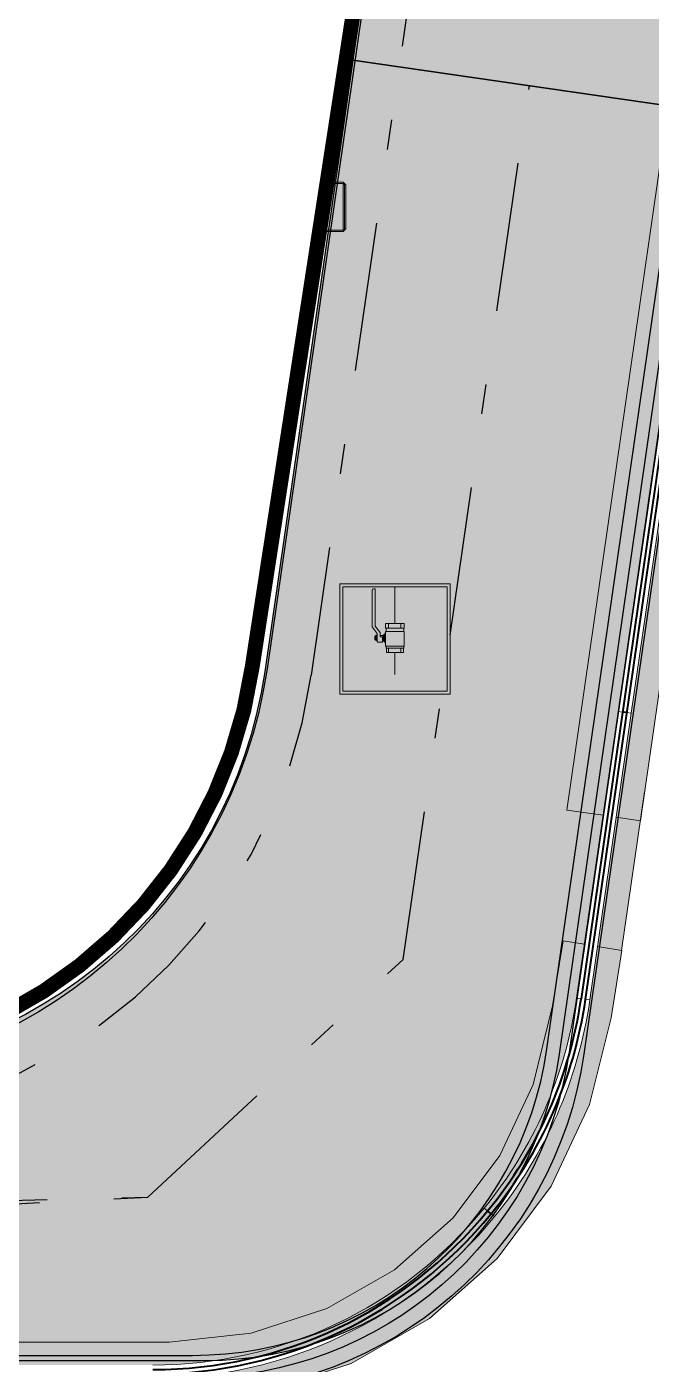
# Model space of a CAD drawing. Extents: x -14.2 to 52.3, y 3.7 to 90.9.
# Drawn here: x 40.882 to 42.98, y 5.949 to 10.439 of the extents above; entities that cross this region are included whole.
import ezdxf

# ---------------------------------------------------------------- set-up
doc = ezdxf.new("R2010")
doc.units = 0
for name, pattern in [('DASHDOT', [1, 0.5, -0.25, 0, -0.25]), ('limpo_PINI-PSG-PE-0102-LAZ-R00$0$DAA_Traço Ponto', [10, 4.999999999999999, -2.5, 0, -2.5]), ('limpo_PINI-PSG-PE-0102-LAZ-R00$0$DASHDOT', [1, 0.5, -0.25, 0, -0.25]), ('limpo_PINI-PSG-PE-0102-LAZ-R00$0$HIDDEN', [0.375, 0.25, -0.125])]:
    doc.linetypes.add(name, pattern=pattern)
for name, color, linetype in [('CONTROL', 15, 'DASHDOT'), ('FOR_CONTROL', 2, 'Continuous'), ('limpo_PINI-PSG-PE-0102-LAZ-R00$0$PA_EXTE_1', 1, 'Continuous'), ('limpo_PINI-PSG-PE-0102-LAZ-R00$0$PA_EXTE_3', 3, 'Continuous'), ('limpo_PINI-PSG-PE-0102-LAZ-R00$0$PA_PISO_1', 11, 'Continuous'), ('limpo_PINI-PSG-PE-0102-LAZ-R00$0$PA_PROJ_I', 2, 'limpo_PINI-PSG-PE-0102-LAZ-R00$0$DASHDOT'), ('limpo_PINI-PSG-PE-0102-LAZ-R00$0$PA_PROJ_S_AUX', 212, 'limpo_PINI-PSG-PE-0102-LAZ-R00$0$HIDDEN'), ('limpo_PINI-PSG-PE-0102-LAZ-R00$0$XR_ARQT', 7, 'Continuous'), ('XR_ARQT', 7, 'Continuous')]:
    doc.layers.add(name, color=color, linetype=linetype)
for name, color, linetype, lineweight in [('limpo_PINI-PSG-PE-0102-LAZ-R00$0$A-DETL', 1, 'Continuous', 5), ('limpo_PINI-PSG-PE-0102-LAZ-R00$0$A-FLOR-PATT', 8, 'Continuous', 5), ('limpo_PINI-PSG-PE-0102-LAZ-R00$0$A-GLAZ-CURT', 52, 'Continuous', 5), ('limpo_PINI-PSG-PE-0102-LAZ-R00$0$A-WALL', 1, 'Continuous', 5), ('limpo_PINI-PSG-PE-0102-LAZ-R00$0$AF', 6, 'Continuous', 5), ('limpo_PINI-PSG-PE-0102-LAZ-R00$0$PNIN-HID-PL-0009-LAZ-R00_dwg', 8, 'Continuous', 5), ('limpo_PINI-PSG-PE-0102-LAZ-R00$0$S-BEAM', 12, 'Continuous', 5), ('limpo_PINI-PSG-PE-0102-LAZ-R00$0$S-COLS', 52, 'Continuous', 5)]:
    doc.layers.add(name, color=color, linetype=linetype, lineweight=lineweight)
doc.layers.add('PA_VEGE_AUX2', color=6, linetype='Continuous', plot=False)
doc.layers.add('PA_VEGE_FOR_DIEN', color=7, linetype='Continuous', lineweight=0, true_color=0xf6e26f)
doc.layers.add('PA_VEGE_FOR_MOIR', color=7, linetype='Continuous', lineweight=0, true_color=0x62714b)

# ---------------------------------------------------------------- blocks, each defined once
blk = doc.blocks.new('limpo_PINI-PSG-PE-0102-LAZ-R00$0$PINI-EST-PE-1101-TQR-R20_rvt-1-5PPE_008_LAZER__P_A_0_09_')
at = {"layer": 'limpo_PINI-PSG-PE-0102-LAZ-R00$0$A-FLOR-PATT', "lineweight": 18}
h = blk.add_hatch(dxfattribs=at)
h.set_pattern_fill('FP_1', color=130, style=0, pattern_type=2)
h.set_pattern_definition([(0, (0, 0), (609.6, 152.4), [5.029, -452.171, 5.029, -452.171, -2438.4]), (0, (0, 0), (609.6, 152.4), [-914.4, 5.029, -909.3710000000001, 5.029, -452.171, -1066.8]), (0, (0, 0), (609.6, 152.4), [-2286, 5.029, -299.771, 5.029, -756.971]), (120, (228.6, 76.2), (-436.7822715367483, 451.7290861469939), [5.028999999999999, -452.1709999999999, 5.028999999999999, -452.1709999999999, -2438.4]), (120, (228.6, 76.2), (-436.7822715367483, 451.7290861469939), [-914.3999999999999, 5.028999999999999, -909.371, 5.028999999999999, -452.1709999999999, -1066.8]), (120, (228.6, 76.2), (-436.7822715367483, 451.7290861469939), [-2286, 5.028999999999999, -299.7709999999999, 5.028999999999999, -756.9709999999999]), (240, (304.8, 381), (-172.8177284632514, -604.1290861469938), [5.029, -452.171, 5.029, -452.171, -2438.4]), (240, (304.8, 381), (-172.8177284632514, -604.1290861469938), [-914.4, 5.029, -909.3710000000001, 5.029, -452.171, -1066.8]), (240, (304.8, 381), (-172.8177284632514, -604.1290861469938), [-2286, 5.029, -299.771, 5.029, -756.971])])
h.paths.add_polyline_path([(32958.09029293205, -18099.99999928922), (32958.09029293363, -18099.79324982434), (32600.29062342056, -18099.99999928922)])
h.paths.add_polyline_path([(28325.00000000004, -18099.99999928922), (28325.00000000004, -18099.79324982434), (22235.00000000003, -18099.99999928912)])
h.paths.add_polyline_path([(20070.00013457792, -16820), (20180.00013457792, -16820), (20180.00013457792, -13900.08349434707), (20080.00013457794, -13900.08349434707), (20080.00013457794, -13910.08349434705), (20076.29422980346, -13914.91312347851), (20070.00013457792, -13915.08349434707), (20070.00013457792, -16740.00000000001)])
h.paths.add_polyline_path([(13683.25571504194, -15697.76372205383), (13683.10422709694, -15697.68752294682), (13683.24590058466, -15697.7591454383)])
h.paths.add_polyline_path([(15195.00000000003, -13820.08349434705), (15195.00000000003, -13820.00000000002), (15176.63945298668, -13820.08349434705)])
at = {"layer": 'limpo_PINI-PSG-PE-0102-LAZ-R00$0$S-BEAM'}
h = blk.add_hatch(color=10, dxfattribs=at)
h.paths.add_polyline_path([(34540.85843069428, -16350.11822983358), (36081.54656965498, -5683.769506305176), (36000.73060687018, -5672.096151455555), (34460.04394465887, -16338.44507688141), (34510.44530954557, -16345.72524248271)])
h.paths.add_polyline_path([(34415.50616465629, -16332.01186987082), (35956.19282597788, -5665.662950604432), (35834.11445358671, -5648.029501576764), (34293.4263195688, -16314.37819088584), (34356.58304089435, -16323.50078887735)])
h = blk.add_hatch(color=10, dxfattribs=at)
h.paths.add_polyline_path([(34442.31829425105, -17011.84192802714), (34479.06940224864, -16785.52797250098), (34397.38172946637, -16772.26271681883), (34371.42896785845, -16951.93663603812), (34363.08804770152, -16995.62019165462), (34371.42896785845, -16997.32792593265)])
h.paths.add_polyline_path([(34333.73607779953, -16989.61061906713), (34342.05810552826, -16945.50343518704), (34341.32766302137, -16949.79223575444), (34333.72518318216, -16989.60838848452)])
h.paths.add_polyline_path([(34319.0437509225, -16986.60248689946), (34326.89118696617, -16945.50343518697), (34352.95675444238, -16765.04854811633), (34281.65541636367, -16753.46992862727), (34246.21833484424, -16971.69208648689), (34317.12057708832, -16986.20873299493)])
h = blk.add_hatch(color=50, dxfattribs=at)
h.paths.add_polyline_path([(34370.31190866099, -17302.41245682607), (34442.31829425105, -17011.84192802714), (34363.08804770152, -16995.62019165462), (34346.2929444699, -17083.58049007466), (34309.37074296332, -17212.41633529364), (34286.08081046149, -17272.54564363481), (34346.2929444699, -17293.89576961817)])
h.paths.add_polyline_path([(34257.83336730768, -17262.52961480649), (34283.00453773988, -17195.67435247109), (34317.7848498634, -17073.15132435962), (34316.11347423008, -17080.10410150298), (34279.0832864906, -17207.63637020363), (34257.82288265926, -17262.52589714114)])
h.paths.add_polyline_path([(34243.69391875813, -17257.51602389431), (34267.40509791036, -17195.67435247109), (34302.51815146653, -17073.15132435962), (34319.0437509225, -16986.60248689948), (34246.21833484424, -16971.69208648689), (34180.9053728577, -17235.25234918217), (34233.51784695293, -17253.90777418459)])
h = blk.add_hatch(color=50, dxfattribs=at)
h.paths.add_polyline_path([(34241.59084411394, -17576.84016330443), (34370.31190866099, -17302.41245682607), (34286.08081046149, -17272.54564363481), (34260.96412048202, -17337.39122428072), (34201.46869385061, -17457.48376437928), (34158.73414980695, -17527.12216086549), (34205.00680062051, -17554.88797731819)])
h.paths.add_polyline_path([(34133.04446420634, -17511.70711369241), (34178.82510106236, -17435.70500427892), (34235.86079595114, -17319.25779630899), (34230.51092450029, -17331.35123370081), (34170.75794730141, -17450.22956478431), (34133.03492892488, -17511.70139206484)])
h.paths.add_polyline_path([(34120.18531848382, -17503.9910076645), (34162.08994820665, -17435.70500427892), (34219.77942927287, -17319.25779630899), (34243.69391875813, -17257.51602389432), (34180.9053728577, -17235.25234918217), (34069.20218804717, -17473.39867683841), (34118.96293182024, -17503.25751686294)])
h = blk.add_hatch(color=50, dxfattribs=at)
h.paths.add_polyline_path([(34059.86157666, -17819.74048103378), (34241.59084411394, -17576.84016330443), (34158.73414980695, -17527.12216086549), (34131.37070628444, -17571.71246531102), (34051.24305342941, -17679.14376068312), (33986.14066460117, -17751.8475335122), (34051.24305342941, -17811.80329022772)])
h.paths.add_polyline_path([(33964.10075085466, -17731.54997254094), (34028.04414952277, -17660.13902248152), (34107.52695154556, -17553.28936766938), (34106.532071198, -17554.88797731819), (34028.02424423366, -17660.14607388314), (33964.09257026482, -17731.54243866293)])
h.paths.add_polyline_path([(33953.06852309663, -17721.38989123829), (34016.42431087243, -17650.63665338068), (34094.11974015132, -17546.46636616383), (34120.18531848382, -17503.9910076645), (34069.20218804715, -17473.39867683841), (33911.97694465187, -17683.54678402467), (33953.06187726026, -17721.38377078472)])
h = blk.add_hatch(color=50, dxfattribs=at)
h.paths.add_polyline_path([(33832.70169888635, -18020.82587000046), (34059.86157666, -17819.74048103378), (33986.14066460117, -17751.8475335122), (33963.77515825182, -17776.82444637359), (33868.01844975245, -17866.39454083111), (33774.38792308023, -17939.59639523227), (33824.1461651531, -18008.90824844523)])
h.paths.add_polyline_path([(33756.90163471318, -17915.23847979865), (33848.5295333983, -17843.60055097171), (33942.42459503635, -17755.75704599532), (33942.32436198178, -17755.85080322974), (33848.50291414086, -17843.60900831406), (33756.89514429972, -17915.22943883244)])
h.paths.add_polyline_path([(33748.14875490946, -17903.04596063251), (33838.76137267433, -17832.20355604202), (33931.61144762482, -17745.35230442708), (33953.05392137616, -17721.37644384848), (33911.97694465187, -17683.54678402467), (33715.45787148193, -17857.50846535259), (33747.31406297167, -17901.88325787898)])
h = blk.add_hatch(color=50, dxfattribs=at)
h.paths.add_polyline_path([(33569.3987014934, -18171.81983676262), (33832.70169888635, -18020.82587000046), (33774.38792308023, -17939.59639523227), (33764.72198773847, -17947.15337922765), (33647.09989719008, -18022.48668617815), (33530.15673707364, -18083.41724267195), (33551.10948225687, -18130.61867753656)])
h.paths.add_polyline_path([(33517.99911191485, -18056.02907243354), (33532.3781533587, -18049.28499648098), (33647.10553238932, -17987.68534213373), (33747.32503112225, -17922.7251341623), (33747.29361789246, -17922.73419786867), (33631.91206762689, -17996.61527660772), (33517.99459934979, -18056.0189067228)])
h.paths.add_polyline_path([(33511.91353048786, -18042.31973874825), (33525.95692047523, -18035.71631899399), (33639.51161760774, -17974.73638566941), (33738.60040859757, -17910.51101162966), (33748.14875490946, -17903.04596063251), (33715.45787148193, -17857.50846535259), (33487.82247638149, -17988.04845776443), (33510.49134928597, -18039.11591066846)])
h = blk.add_hatch(color=50, dxfattribs=at)
h.paths.add_polyline_path([(33275.72624421824, -18267.4684644363), (33569.3987014934, -18171.81983676262), (33530.15673707364, -18083.41724267195), (33412.73271988354, -18132.28188684048), (33285.18195992382, -18172.34390234439), (33256.79273805879, -18178.72761102893), (33261.19066838155, -18199.34059664192)])
h.paths.add_polyline_path([(33250.54097968735, -18149.42578132536), (33289.11378455532, -18140.37828613227), (33412.73657738967, -18100.30184437579), (33402.33607849754, -18104.14099403498), (33281.24429559835, -18142.51031883175), (33250.53865921224, -18149.41490531862)])
h.paths.add_polyline_path([(33247.411619789, -18134.75855246346), (33289.11378455532, -18124.63295498715), (33407.53825669669, -18086.2193343053), (33511.91353048786, -18042.31973874825), (33487.82247638149, -17988.04845776443), (33233.76447210264, -18070.79472441896), (33245.78845219773, -18127.1508079676)])
h = blk.add_hatch(color=50, dxfattribs=at)
h.paths.add_polyline_path([(32968.65486045189, -18299.99999928924), (33275.72624421824, -18267.46846443629), (33256.79273805879, -18178.72761102893), (33157.20281811291, -18200.39803683793), (33032.50832605497, -18216.80775523643), (32964.41961829573, -18219.82175917006), (32967.59767550982, -18279.98621376995)])
h.paths.add_polyline_path([(32962.83921651013, -18189.90284800093), (33033.83272074243, -18186.6420854873), (33162.48359532062, -18169.22670056128), (33157.20281811291, -18170.16151067898), (33031.18196432664, -18186.86646775424), (32962.83862990989, -18189.89174295108)])
h.paths.add_polyline_path([(32962.04813571696, -18174.9267348416), (33033.83272074243, -18171.5126036324), (33162.48359532062, -18153.85579189952), (33247.411619789, -18134.75855246346), (33233.76447210264, -18070.79472441896), (32958.09029293363, -18099.99999928925), (32961.88648372562, -18171.86646775425)])
h = blk.add_hatch(color=50, dxfattribs=at)
h.paths.add_polyline_path([(32600.29062342056, -18299.99999928923), (32968.65486045188, -18299.99999928923), (32964.41961829572, -18219.82175917006), (32904.16753625723, -18222.48886827302), (-4552.474698232508, -18222.48886827289), (-4561.304194712944, -18299.99999928912), (31654.16753595244, -18299.99999928923)])
h.paths.add_polyline_path([(32600.29062342056, -18192.49999928922), (32904.41899462498, -18192.48886827301), (32904.16753625723, -18192.48886827301), (31654.16753595244, -18192.49999928922)])
h.paths.add_polyline_path([(32904.16753625723, -18177.488868273), (32962.04813571696, -18174.9267348416), (32958.09029293362, -18099.99999928922), (8741.86168948919, -18099.99999928915), (8741.86168948919, -18148.34133250094), (-2878.13831051082, -18148.34133250094), (-2878.13831051082, -18099.99999928912), (-4538.521669507401, -18099.99999928912), (-4547.348630061261, -18177.48886827289), (32600.29062342056, -18177.488868273)])
at = {"layer": 'limpo_PINI-PSG-PE-0102-LAZ-R00$0$S-COLS'}
h = blk.add_hatch(color=10, dxfattribs=at)
h.paths.add_polyline_path([(34271.4344200233, -16816.41099999206), (34281.65541636368, -16753.46992862727), (34352.95675444238, -16765.04854811633), (34415.50616475891, -16332.01186916051), (34342.91730535394, -16321.52685785342), (34280.52585982477, -16753.46992862727)])
h.paths.add_polyline_path([(34477.99154251038, -16785.35293893067), (34540.85844438332, -16350.11822983358), (34460.04394482444, -16338.4450757353), (34397.38172946637, -16772.26271681884)])
at = {"layer": 'limpo_PINI-PSG-PE-0102-LAZ-R00$0$S-BEAM', "color": 55, "lineweight": 18}
for p, q in [((35834.11445358667, -5648.029501576758), (34293.42631956875, -16314.37819088583)), ((34540.85843069424, -16350.11822983357), (36081.54656965493, -5683.769506305174)), ((34415.50616465626, -16332.0118698708), (34293.42631956876, -16314.37819088583)), ((34540.85843069424, -16350.11822983357), (34460.04394465884, -16338.44507688139)), ((34281.65541636362, -16753.46992862725), (34246.2183348442, -16971.69208648686)), ((34281.65541636362, -16753.46992862725), (34352.95675444235, -16765.04854811631)), ((34397.38172946632, -16772.26271681882), (34479.06940224858, -16785.52797250096)), ((34442.31829425101, -17011.84192802712), (34479.06940224859, -16785.52797250096)), ((34246.2183348442, -16971.69208648687), (34180.90537285765, -17235.25234918215)), ((34370.31190866095, -17302.41245682605), (34442.31829425101, -17011.84192802713)), ((34180.90537285766, -17235.25234918215), (34069.20218804712, -17473.39867683839)), ((34241.5908441139, -17576.8401633044), (34370.31190866095, -17302.41245682605)), ((34069.20218804712, -17473.39867683839), (33911.97694465183, -17683.54678402466)), ((34059.86157665997, -17819.74048103376), (34241.5908441139, -17576.84016330441)), ((33911.97694465183, -17683.54678402466), (33715.45787148189, -17857.50846535257)), ((33832.70169888631, -18020.82587000044), (34059.86157665996, -17819.74048103376)), ((33715.45787148189, -17857.50846535257), (33487.82247638146, -17988.0484577644)), ((33487.82247638146, -17988.0484577644), (33233.76447210261, -18070.79472441893)), ((33569.39870149336, -18171.8198367626), (33832.70169888631, -18020.82587000044)), ((33233.76447210261, -18070.79472441893), (32958.09029293359, -18099.99999928922)), ((32958.09029293359, -18099.9999992892), (8741.861689489173, -18099.99999928914)), ((33275.72624421819, -18267.46846443627), (33569.39870149336, -18171.8198367626))]:
    blk.add_line(p, q, dxfattribs=at)
at = {"layer": 'limpo_PINI-PSG-PE-0102-LAZ-R00$0$S-COLS', "lineweight": 18}
blk.add_line((34554.86343189016, -16253.16010907567), (34477.99154251034, -16785.35293893065), dxfattribs=at)
blk.add_line((34554.86343189016, -16253.16010907567), (34477.99154251034, -16785.35293893065), dxfattribs=at)
blk = doc.blocks.new('limpo_PINI-PSG-PE-0102-LAZ-R00$0$Parede básica _ DAA_GDC_VID_INFTY - ___-2044032-5PPE_008_LAZER__P_A_0_09_')
at = {"layer": 'limpo_PINI-PSG-PE-0102-LAZ-R00$0$A-WALL'}
for p, q in [((34326.89118696613, -16945.50343518699), (34465.90752865325, -15983.07749671428)), ((34465.90752865325, -15983.07749671428), (34480.75345561735, -15985.22189699798)), ((34371.42896785842, -16951.9366360381), (34510.44530954554, -15989.51069756538)), ((34495.61039926502, -15987.36788857196), (34510.44530954554, -15989.51069756538)), ((34341.73711393023, -16947.6478354707), (34326.89118696613, -16945.50343518699)), ((34371.42896785842, -16951.9366360381), (34356.59405757791, -16949.79382704469))]:
    blk.add_line(p, q, dxfattribs=at)
blk = doc.blocks.new('limpo_PINI-PSG-PE-0102-LAZ-R00$0$Parede básica _ DAA_GDC_VID_INFTY - ___-2044033-5PPE_008_LAZER__P_A_0_09_')
at = {"layer": 'limpo_PINI-PSG-PE-0102-LAZ-R00$0$A-WALL'}
for p, q in [((34465.90752865325, -15983.07749671428), (34644.60755229506, -14745.916916373)), ((34510.44530954554, -15989.51069756539), (34689.14533318735, -14752.3501172241)), ((34644.60755229506, -14745.916916373), (34659.45347925916, -14748.0613166567)), ((34674.31042290683, -14750.20730823069), (34689.14533318735, -14752.3501172241)), ((34480.75345561735, -15985.22189699798), (34465.90752865325, -15983.07749671428)), ((34510.44530954554, -15989.51069756539), (34495.61039926502, -15987.36788857197))]:
    blk.add_line(p, q, dxfattribs=at)
blk = doc.blocks.new('limpo_PINI-PSG-PE-0102-LAZ-R00$0$Parede básica _ DAA_GDC_VID_INFTY - ___-2045044-5PPE_008_LAZER__P_A_0_09_')
at = {"layer": 'limpo_PINI-PSG-PE-0102-LAZ-R00$0$A-WALL'}
for p, q in [((34016.42431087238, -17650.6366533807), (34028.03055839138, -17660.1390224815)), ((34039.64541853232, -17669.64844298392), (34051.24305342937, -17679.14376068309))]:
    blk.add_line(p, q, dxfattribs=at)
for radius, start, end in [(1437.488868983791, 269.9999999999993, 320.6918253576822), (1482.488868983789, 269.9999999999994, 320.6918253576821)]:
    blk.add_arc((32904.16753625721, -16739.9999992892), radius, start, end, dxfattribs=at)
blk = doc.blocks.new('limpo_PINI-PSG-PE-0102-LAZ-R00$0$Parede básica _ DAA_GDC_VID_INFTY - ___-2045043-5PPE_008_LAZER__P_A_0_09_')
at = {"layer": 'limpo_PINI-PSG-PE-0102-LAZ-R00$0$A-WALL'}
for p, q in [((34028.03055839138, -17660.1390224815), (34016.42431087238, -17650.6366533807)), ((34051.24305342937, -17679.14376068309), (34039.64541853232, -17669.64844298393))]:
    blk.add_line(p, q, dxfattribs=at)
for radius, start in [(1437.488868983789, 320.6918253576821), (1482.488868983788, 320.691825357682)]:
    blk.add_arc((32904.16753625721, -16739.9999992892), radius, start, 351.7808338066145, dxfattribs=at)
blk = doc.blocks.new('limpo_PINI-PSG-PE-0102-LAZ-R00$0$PNIN-HID-PL-0009-LAZ-R00_dwg-3604853-5PPE_008_LAZER__P_A_0_09_')
at = {"color": 9, "lineweight": 5}
for p, q in [((51512.476435431, 4138.085606874312), (51577.976435431, 4138.085606874312)), ((51577.976435431, 3981.785606874312), (51577.976435431, 4138.085606874311)), ((51582.476435431, 3986.285606874312), (51582.476435431, 4133.585606874311)), ((51512.476435431, 3981.785606874312), (51577.976435431, 3981.785606874312)), ((51751.73066714479, 2661.311041794625), (51751.73066714479, 2784.733070272985)), ((51730.00983745281, 2645.367057565123), (51730.00983745281, 2661.311042190937)), ((51771.94421159545, 2645.367057550377), (51771.94421159545, 2661.311042176212)), ((51688.25134490645, 2613.348127872772), (51684.20769270823, 2617.394524160202)), ((51688.25134490633, 2612.987968249153), (51684.20769270525, 2608.941571968215)), ((51688.25134490327, 2604.306064746434), (51688.25134490327, 2622.065852815832)), ((51712.04199749549, 2621.720400777997), (51701.49822096739, 2621.720400777997)), ((51712.04199801444, 2604.582254651746), (51710.24877682255, 2604.582254651746)), ((51781.16423089258, 2645.367057158447), (51722.15797685095, 2645.367057158447)), ((51722.15797632224, 2634.803137249349), (51781.16423036387, 2634.803137249349)), ((51781.62238784395, 2584.999946175361), (51721.69981985698, 2584.999946175361)), ((51723.01868652971, 2579.060122573667), (51780.30352011705, 2579.060122573667)), ((51730.00983742429, 2564.376252162502), (51730.00983742429, 2579.060122571227)), ((51751.73066714479, 2490.826165170372), (51751.73066714479, 2563.811041794629)), ((51771.94421209172, 2563.811041787532), (51771.94421209172, 2579.060122167798))]:
    blk.add_line(p, q, dxfattribs=at)
at = {"color": 9, "lineweight": 5, "flags": 128}
for points in [[(51512.476435431, 4142.511061089102), (51512.476435431, 3977.360152659522), (51577.976435431, 3977.360152659522), (51586.90188964579, 3986.285606874312), (51586.90188964579, 4133.585606874311), (51577.976435431, 4142.511061089102)], [(51936.90133429332, 2424.756578657624), (51566.92484267797, 2424.756578657624), (51566.92484267797, 2794.733070272985), (51936.90133429332, 2794.733070272985)], [(51926.90133429333, 2434.756578657625), (51576.92484267797, 2434.756578657625), (51576.92484267797, 2784.733070272985), (51926.90133429333, 2784.733070272985)]]:
    blk.add_lwpolyline(points, close=True, dxfattribs=at)
for points in [[(51675.26987612889, 2773.187720795977), (51675.26987612889, 2649.836019273063), (51692.01689559199, 2627.829379014953), (51692.01689559199, 2601.285477212733)], [(51694.48216651805, 2598.82020641186), (51710.24877682052, 2598.82020641186), (51710.24877682052, 2617.315415681838), (51701.49822096583, 2617.315415681838), (51701.49822096583, 2631.011720608107), (51684.7200501493, 2653.048629364868), (51684.7200501493, 2777.912807824052), (51679.99496263697, 2777.912807824052)], [(51781.16423089258, 2645.367057158468), (51783.16110387175, 2645.367057158468), (51783.16110387175, 2661.311041783579), (51720.16110387731, 2661.311041783579), (51720.16110387731, 2645.367057179929), (51722.15797632595, 2645.367057179929), (51722.15797632595, 2634.803137249349), (51720.16110386798, 2634.803137249349), (51720.16110386798, 2584.999946197006), (51721.69981985689, 2584.999946197006), (51721.69981985689, 2579.060122185448), (51723.01868652971, 2579.060122185448), (51723.01868652971, 2563.811042193402), (51780.30352011168, 2563.811042193402), (51780.30352011168, 2579.060122553494), (51781.62238731694, 2579.060122553494), (51781.62238731694, 2584.999946564045), (51783.1611033255, 2584.999946564045), (51783.1611033255, 2634.803137227888), (51781.16423036387, 2634.803137227888), (51781.16423036387, 2645.36705754713)], [(51692.0168961087, 2604.306064356425), (51688.25134542826, 2604.306064356425), (51684.20769270504, 2608.352461033887), (51684.20769270504, 2618.019456533061), (51688.25134490952, 2622.065852815832), (51692.01689558996, 2622.065852815832)], [(51712.04199749612, 2623.525008790226), (51715.7811413832, 2623.525008790226), (51720.16110386243, 2619.04070950973), (51715.78114137935, 2612.598561234511), (51720.16110385816, 2606.9395527113), (51715.78114137564, 2602.063768611939), (51712.04199801356, 2602.063768611939), (51712.04199801356, 2623.525008790226)], [(51720.16110332864, 2594.055341210193), (51715.78114137564, 2602.063768611939), (51715.78114137564, 2623.525008400226), (51720.16110386683, 2631.533436185717)]]:
    blk.add_lwpolyline(points, dxfattribs=at)
at = {"color": 9, "lineweight": 5}
for centre, radius, start, end in [((51577.976435431, 4133.585606874311), 4.5, 0, 90), ((51577.976435431, 3986.285606874312), 4.5, 269.9999999999996, 0), ((51679.99496316029, 2773.187720794313), 4.72508703139655, 89.99999997992829, 179.9999999798235), ((51694.48216651892, 2601.285476823181), 2.465270411344856, 179.9999999798505, 269.9999999798501)]:
    blk.add_arc(centre, radius, start, end, dxfattribs=at)
at = {"layer": 'limpo_PINI-PSG-PE-0102-LAZ-R00$0$AF', "color": 9, "flags": 128}
blk.add_lwpolyline([(51926.90133429333, 2434.756578657624), (51576.92484267797, 2434.756578657624), (51576.92484267797, 2784.733070272985), (51926.90133429333, 2784.733070272985)], close=True, dxfattribs=at)
blk = doc.blocks.new('limpo_PINI-PSG-PE-0102-LAZ-R00$0$A$C745163c0')
at = {"layer": 'limpo_PINI-PSG-PE-0102-LAZ-R00$0$A-DETL', "color": 1, "linetype": 'limpo_PINI-PSG-PE-0102-LAZ-R00$0$DAA_Traço Ponto'}
blk.add_line((27557.60902878466, -13318.01777939381), (28582.35356916762, -6223.601755895515), dxfattribs=at)
at = {"layer": 'limpo_PINI-PSG-PE-0102-LAZ-R00$0$A-DETL', "linetype": 'limpo_PINI-PSG-PE-0102-LAZ-R00$0$DAA_Traço Ponto'}
blk.add_arc((26013.63265536165, -13094.99993635995), 1560, 270, 351.7808258827999, dxfattribs=at)
at = {"layer": 'limpo_PINI-PSG-PE-0102-LAZ-R00$0$A-WALL', "color": 170, "lineweight": 40}
for p, q in [((29694.26445593201, -7284.420522941702), (28661.74799603584, -14432.64936312091)), ((28676.59392299993, -14434.79376340462), (29709.11038289609, -7286.564923225405)), ((28815.61026468706, -13472.3678249319), (28800.76433772296, -13470.2234246482)), ((28359.64528395436, -15154.64837934385), (28348.03903643538, -15145.14601024304))]:
    blk.add_line(p, q, dxfattribs=at)
for radius, start, end in [(1452.499999999999, 320.6918253576129, 351.7808338065724), (1467.499999999995, 320.6918253576129, 351.7808338065724), (1452.499999999998, 270, 320.6918253576129), (1467.499999999998, 270, 320.6918253576129)]:
    blk.add_arc((27224.16740167925, -14224.99993564913), radius, start, end, dxfattribs=at)
at = {"lineweight": 5}
blk.add_blockref('limpo_PINI-PSG-PE-0102-LAZ-R00$0$PINI-EST-PE-1101-TQR-R20_rvt-1-5PPE_008_LAZER__P_A_0_09_', (-5680.000134577966, 2515.000063640069), dxfattribs=at)
at = {"layer": 'limpo_PINI-PSG-PE-0102-LAZ-R00$0$A-GLAZ-CURT'}
for name in ['limpo_PINI-PSG-PE-0102-LAZ-R00$0$Parede básica _ DAA_GDC_VID_INFTY - ___-2044033-5PPE_008_LAZER__P_A_0_09_', 'limpo_PINI-PSG-PE-0102-LAZ-R00$0$Parede básica _ DAA_GDC_VID_INFTY - ___-2044032-5PPE_008_LAZER__P_A_0_09_', 'limpo_PINI-PSG-PE-0102-LAZ-R00$0$Parede básica _ DAA_GDC_VID_INFTY - ___-2045043-5PPE_008_LAZER__P_A_0_09_', 'limpo_PINI-PSG-PE-0102-LAZ-R00$0$Parede básica _ DAA_GDC_VID_INFTY - ___-2045044-5PPE_008_LAZER__P_A_0_09_']:
    blk.add_blockref(name, (-5680.000134577966, 2515.000063640069), dxfattribs=at)
at = {"layer": 'limpo_PINI-PSG-PE-0102-LAZ-R00$0$PNIN-HID-PL-0009-LAZ-R00_dwg', "color": 9}
blk.add_blockref('limpo_PINI-PSG-PE-0102-LAZ-R00$0$PNIN-HID-PL-0009-LAZ-R00_dwg-3604853-5PPE_008_LAZER__P_A_0_09_', (-23714.89205015465, -15834.71684584265), dxfattribs=at)
blk = doc.blocks.new('limpo_PINI-PSG-PE-0102-LAZ-R00')
at = {"layer": 'limpo_PINI-PSG-PE-0102-LAZ-R00$0$XR_ARQT', "xscale": 0.001000000000038553, "yscale": 0.001000000000038553, "zscale": 0.001000000000038553}
blk.add_blockref('limpo_PINI-PSG-PE-0102-LAZ-R00$0$A$C745163c0', (14.12395706891857, 21.59203309899526), dxfattribs=at)
at = {"layer": 'limpo_PINI-PSG-PE-0102-LAZ-R00$0$PA_EXTE_1'}
for points in [[(-6.796646411555571, 42.73505335669978), (46.79427086478295, 42.73505335669959, -0.4568817190241308), (47.79389658616191, 41.58066354695629), (42.79501528275949, 6.972886600054039, -0.3727950415492017), (41.48362510372277, 5.837308875212324), (17.26084603031943, 5.837308875212321)], [(-6.796646411555571, 42.68505335669978), (46.79427086478295, 42.6850533566996, -0.4568817190241289), (47.74441016431147, 41.58781155733963), (42.74552886090905, 6.980034610437372, -0.3727950415492013), (41.48362510372277, 5.887308875212323), (17.26084603031943, 5.887308875212322)]]:
    blk.add_lwpolyline(points, format="xyb", dxfattribs=at)
at = {"layer": 'limpo_PINI-PSG-PE-0102-LAZ-R00$0$PA_EXTE_3'}
blk.add_lwpolyline([(42.67129922813337, 6.990756626012389), (47.57772033923404, 40.95842201246032), (47.66905062683549, 41.62966887204539, 0.3893729695796105), (46.98803302812319, 42.58858171411336), (44.42589259109123, 24.85184417744802), (44.22835739327945, 24.88410123495377), (42.37829413844653, 14.12732524948751), (42.52645714974395, 14.12328640467056), (41.68156609876567, 8.27401531908799, -0.3727950564737277), (40.13758972528344, 6.937033162070319), (32.64293372806331, 7.071993347893372), (16.42275340347197, 7.071993347893357), (16.42275340347197, 5.962308875213239), (41.48076067269977, 5.962308875213239, 0.3734727099081491)], format="xyb", close=True, dxfattribs=at)
blk.add_lwpolyline([(42.52645714974395, 14.12328640467056), (42.57677792140262, 14.1219146872222), (41.73105252099077, 8.266867311298444, -0.3728753000875057), (40.13713602369281, 6.887033225997388), (32.64248357649289, 7.021993347893371), (16.42275340347197, 7.021993347893356)], format="xyb", dxfattribs=at)
at = {"layer": 'limpo_PINI-PSG-PE-0102-LAZ-R00$0$PA_PISO_1'}
blk.add_lwpolyline([(42.52805031496948, 14.12324297583461), (39.45293829112666, 14.12680731274095), (38.51318586681621, 14.12680731586173, 0.09224123558553375), (38.15350689866519, 14.05988343401003), (39.42010286376067, 11.75343253580133, -0.3221868126255411), (39.2789679787807, 10.59444375894205), (35.97781763596046, 7.011940351188113), (40.13758972528434, 6.937033162070303, 0.3727950564741299), (41.68156609876613, 8.274015319091081)], format="xyb", close=True, dxfattribs=at)
at = {"layer": 'limpo_PINI-PSG-PE-0102-LAZ-R00$0$PA_PROJ_I'}
blk.add_lwpolyline([(42.52805031496948, 14.12324297583461), (42.72774023637867, 14.11779953487711), (41.87951178766606, 8.245423287929802, -0.3730951813246767), (40.13573483923603, 6.737034139514416), (32.64113312178158, 6.871993347893372), (16.42275340347197, 6.871993347893357)], format="xyb", dxfattribs=at)
at = {"layer": 'limpo_PINI-PSG-PE-0102-LAZ-R00$0$PA_PROJ_S_AUX'}
blk.add_lwpolyline([(13.43389490215821, 14.56724944952101, 0.05, 0.05, 0), (21.64076838807011, 14.56203276639724, 0.05, 0.05, -0.5491621663896239), (23.41397097619654, 11.76960738781192, 0.05, 0.05, 0), (21.89548170299054, 8.532705033243273, 0.05, 0.05, 0.5493690209674762), (22.90945225044872, 6.937033162070325, 0.05, 0.05, 0), (40.13758972528314, 6.937033162070325, 0.05, 0.05, 0.3727950564741672), (41.68156609876598, 8.274015319090108, 0.05, 0.05, 0), (43.46086466248913, 19.7869311060546, 0.05, 0.05, 0), (45.73560821783048, 25.13642143257417, 0.05, 0.05, 0.03418100701480619), (46.3602789262243, 27.21135228910337, 0.05, 0.05, 0.3683154809799239), (45.16258249498339, 29.48467120614545, 0.05, 0.05, 0.07649361271544228), (21.82636142315149, 33.45150628986563, 0.05, 0.05, 0.1052478454794938), (19.41872751257475, 32.93903300384491, 0.05, 0.05, 0), (10.83276860374493, 28.70254712227842, 0.05, 0.05, 0.2467479880175913), (10.32895122374416, 27.74379005574761, 0.05, 0.05, 0), (10.3289512359837, 27.56500525390852, 0, 0, 0)], format="xyseb", dxfattribs=at)

msp = doc.modelspace()

# ---------------------------------------------------------------- hatches: boundary and pattern name
at = {"layer": 'PA_VEGE_FOR_DIEN'}
h = msp.add_hatch(color=256, dxfattribs=at)
h.dxf.hatch_style = 1
h.paths.add_polyline_path([(43.67755977120397, 13.95720337907949), (42.5280503149696, 14.12324297583459), (42.52645714974395, 14.12328640467056), (41.97805490712222, 10.32663904129541), (43.12913091390097, 10.16037316591399)])
at = {"layer": 'PA_VEGE_FOR_MOIR'}
h = msp.add_hatch(color=256, dxfattribs=at)
h.dxf.hatch_style = 1
edge = h.paths.add_edge_path()
edge.add_line((42.67129960093011, 6.990759206903268), (43.12913091390097, 10.160373165914))
edge.add_line((43.12913091390097, 10.160373165914), (41.97805490712221, 10.32663904129542))
edge.add_line((41.97805490712221, 10.32663904129542), (41.68156609876566, 8.274015319087964))
edge.add_arc((40.13758972528316, 8.497033162130421), 1.560000000060098, 270.0000000000109, 351.78082588272184, ccw=False)
edge.add_line((40.13758972528345, 6.937033162070319), (40.09597672457724, 6.937782509113073))
edge.add_line((40.09597672457724, 6.937782509113073), (40.05635771985971, 5.962308875213238))
edge.add_line((40.05635771985971, 5.962308875213238), (41.48361856603935, 5.962305472080573))
edge.add_arc((41.48361856603936, 7.162312454278671), 1.200006982198098, 269.9999999999996, 351.7808228796675)

# ---------------------------------------------------------------- linework, layer by layer
at = {"layer": 'CONTROL'}
for points in [[(40.07616722221847, 6.450045692163156), (41.2895911540927, 6.509805565894965), (42.14678918514301, 7.308436418338317), (42.57039152816363, 10.24107964622685)], [(40.45165508805167, 6.490561278203643), (41.2895911540927, 6.509805565894965), (42.14678918514301, 7.308436418338317), (42.57039152816363, 10.24107964622685)]]:
    msp.add_lwpolyline(points, dxfattribs=at)
at = {"layer": 'FOR_CONTROL'}
for points in [[(43.67755977120397, 13.95720337907949), (42.52805031496957, 14.12324297583459), (42.52645714974394, 14.12328640467056), (41.97805490712221, 10.32663904129542), (43.12913091390097, 10.16037316591399)], [(43.67755977120397, 13.95720337907949), (42.5280503149696, 14.12324297583459), (42.52645714974395, 14.12328640467056), (41.97805490712222, 10.32663904129541), (43.12913091390097, 10.16037316591399)]]:
    msp.add_lwpolyline(points, close=True, dxfattribs=at)
for points in [[(43.12913091390097, 10.16037316591399), (41.97805490712221, 10.32663904129542), (41.68156609876566, 8.274015319087962, -0.3727950564737201), (40.13758972528346, 6.937033162070319), (40.09597672457723, 6.937782509113072), (40.05635771985971, 5.96230887521324), (41.48361856603936, 5.962305472080573, 0.372795041549187), (42.67129960092995, 6.99075920690224)], [(42.67129960093011, 6.990759206903268), (43.12913091390097, 10.160373165914), (41.97805490712221, 10.32663904129542), (41.68156609876566, 8.274015319087964, -0.3727950564737219), (40.13758972528345, 6.937033162070319), (40.09597672457724, 6.937782509113073), (40.05635771985971, 5.962308875213238), (41.48361856603935, 5.962305472080573, 0.372795041549437)]]:
    msp.add_lwpolyline(points, format="xyb", close=True, dxfattribs=at)
at = {"layer": 'PA_VEGE_AUX2'}
msp.add_lwpolyline([(41.97805490712221, 10.32663904129541), (43.12913091390097, 10.160373165914)], dxfattribs=at)

# ---------------------------------------------------------------- next in the draw order: block references
at = {"layer": 'XR_ARQT'}
msp.add_blockref('limpo_PINI-PSG-PE-0102-LAZ-R00', (-0.04176675143469311, 0.01701602956512716), dxfattribs=at)

doc.saveas('drawing.dxf')
